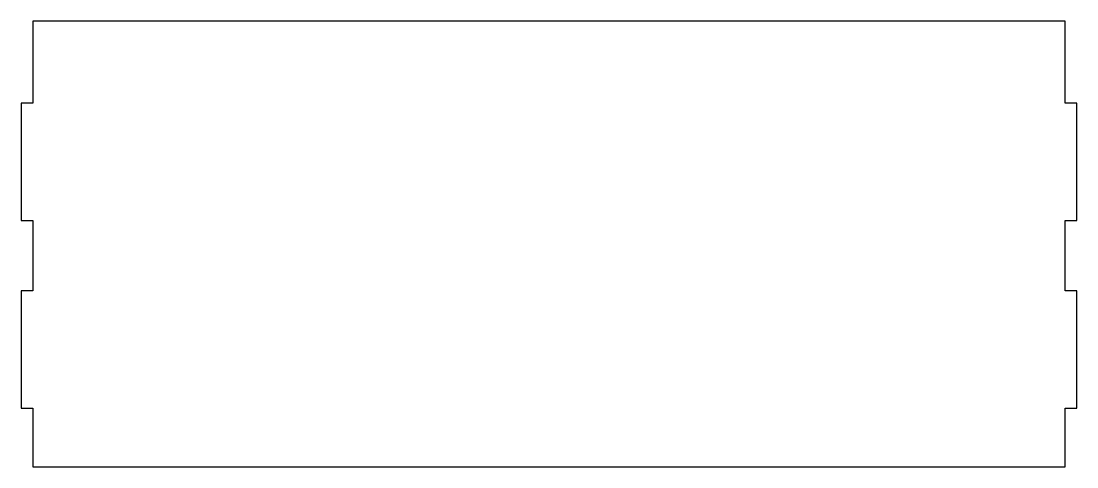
# Model space of a CAD drawing. Header units: millimetres. Extents: x 55 to 505, y 5 to 195.
import ezdxf

# ---------------------------------------------------------------- set-up
doc = ezdxf.new("R2010")
doc.units = ezdxf.units.MM

msp = doc.modelspace()

# ---------------------------------------------------------------- linework, layer by layer
msp.add_lwpolyline([(500, 30), (505, 30), (505, 80), (500, 80), (500, 110), (505, 110), (505, 160), (500, 160), (500, 195), (60, 195), (60, 160), (55, 160), (55, 110), (60, 110), (60, 80), (55, 80), (55, 30), (60, 30), (60, 5), (500, 5)], close=True)

doc.saveas('drawing.dxf')
